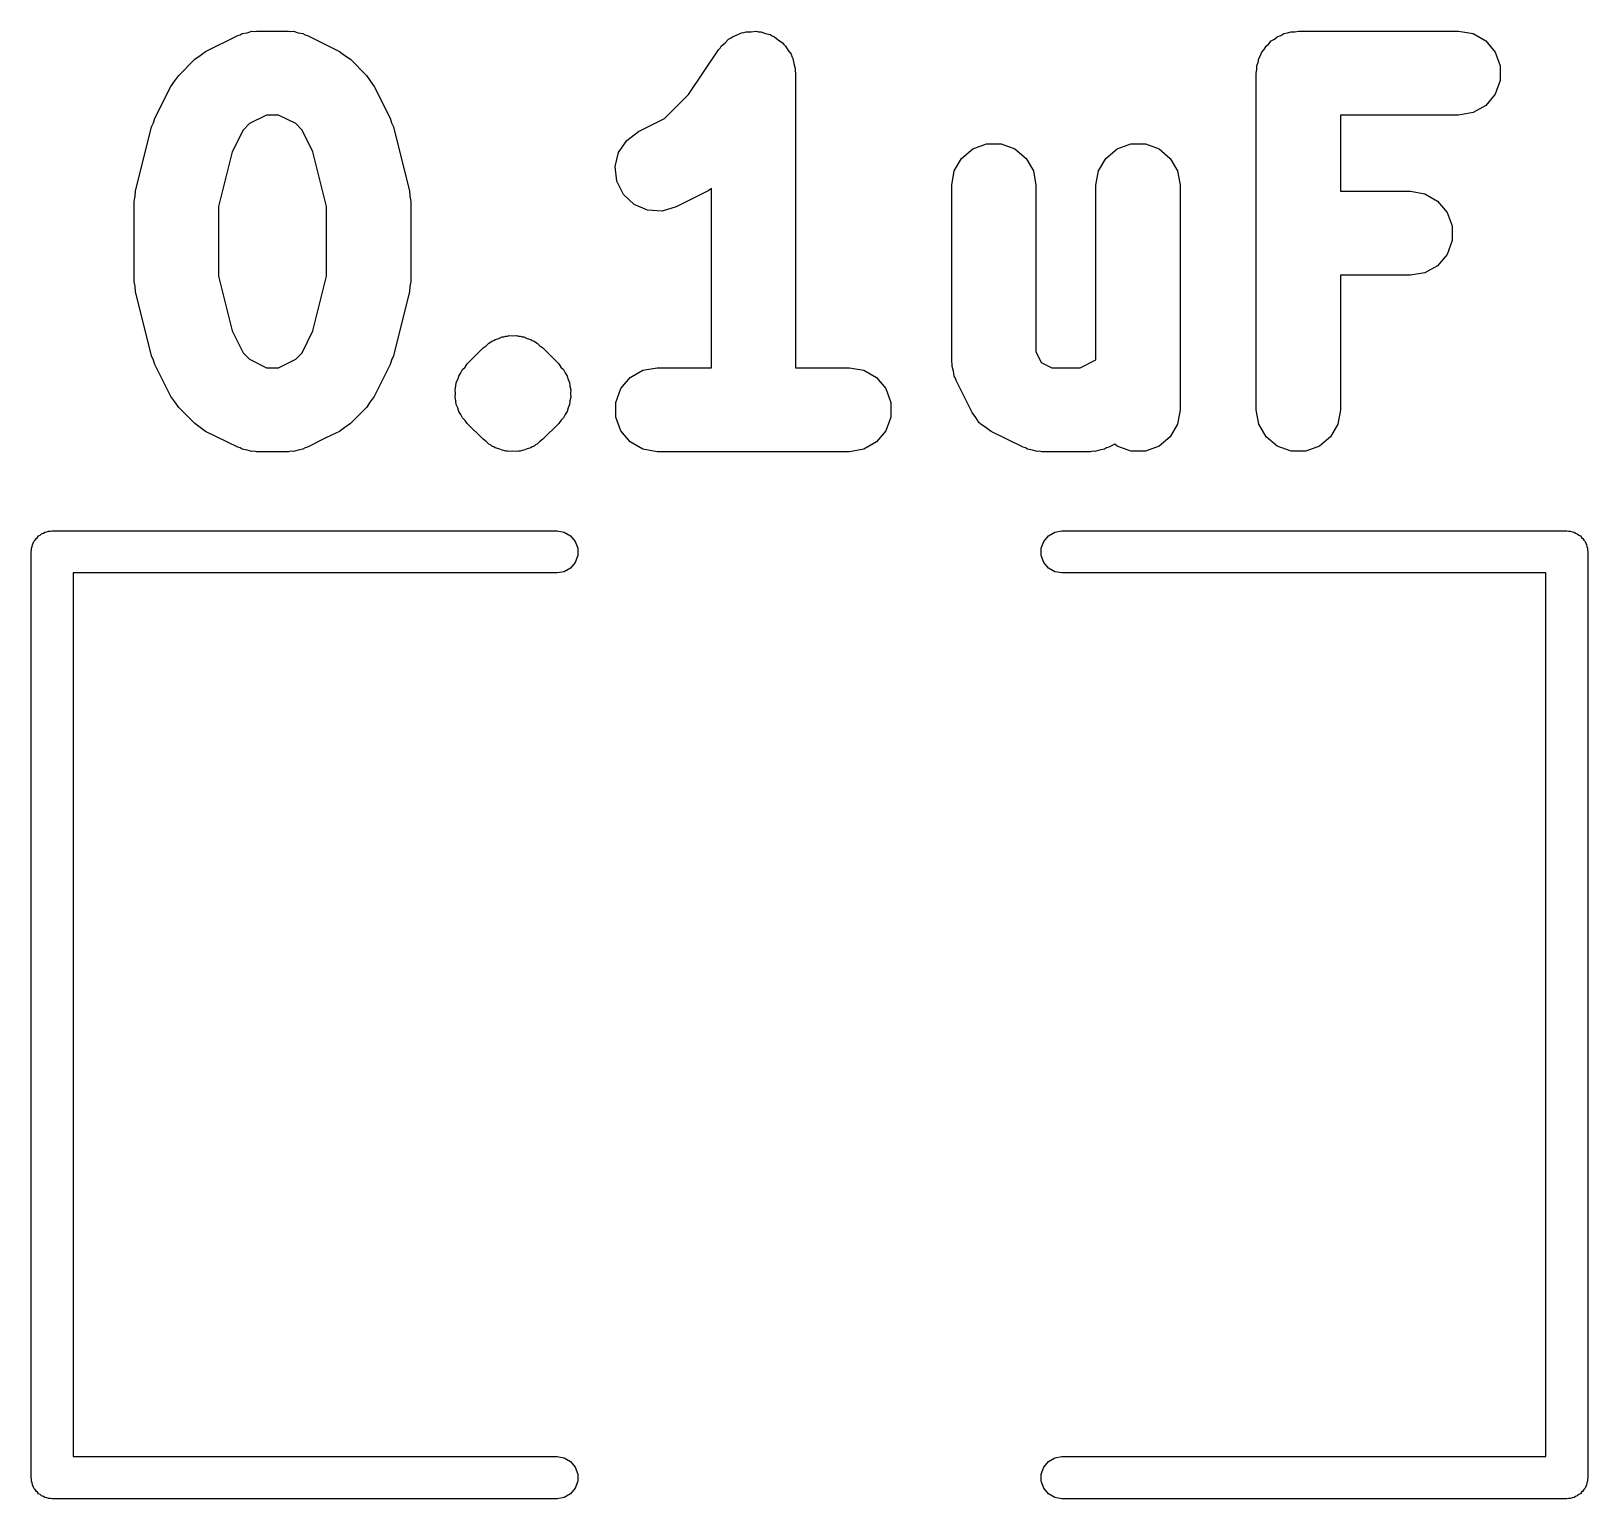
# Model space of a CAD drawing. Extents: x 51 to 137, y -158 to -25.
# Drawn here: x 75.374 to 80.073, y -112.977 to -108.547 of the extents above; entities that cross this region are included whole.
import ezdxf

# ---------------------------------------------------------------- set-up
doc = ezdxf.new("R2010")
doc.units = 0
doc.header["$MEASUREMENT"] = 0
doc.layers.add('BLACK', color=7, linetype='CONTINUOUS')

msp = doc.modelspace()

# ---------------------------------------------------------------- linework, layer by layer
at = {"layer": 'Black'}
for p, q in [((75.9013, -108.608), (75.9981, -108.56)), ((75.9981, -108.56), (76.0051, -108.558)), ((76.0051, -108.558), (76.0114, -108.554)), ((76.0114, -108.554), (76.0261, -108.552)), ((76.0261, -108.552), (76.0403, -108.547)), ((76.0403, -108.547), (76.0476, -108.548)), ((76.0476, -108.548), (76.0549, -108.547)), ((76.0549, -108.547), (76.1516, -108.547)), ((76.1516, -108.547), (76.1588, -108.548)), ((76.1588, -108.548), (76.1661, -108.547)), ((76.1661, -108.547), (76.1804, -108.552)), ((76.1804, -108.552), (76.1951, -108.554)), ((76.1951, -108.554), (76.2014, -108.558)), ((76.2014, -108.558), (76.2084, -108.56)), ((76.2084, -108.56), (76.3052, -108.608)), ((77.4539, -108.598), (77.4574, -108.592)), ((77.4574, -108.592), (77.469, -108.582)), ((77.469, -108.582), (77.4795, -108.571)), ((77.4795, -108.571), (77.4858, -108.568)), ((77.4858, -108.568), (77.4912, -108.564)), ((77.4912, -108.564), (77.5054, -108.558)), ((77.5054, -108.558), (77.519, -108.552)), ((77.519, -108.552), (77.526, -108.551)), ((77.526, -108.551), (77.5326, -108.549)), ((77.5326, -108.549), (77.5478, -108.549)), ((77.5478, -108.549), (77.5628, -108.547)), ((77.5628, -108.547), (77.5697, -108.549)), ((77.5697, -108.549), (77.5767, -108.549)), ((77.5767, -108.549), (77.591, -108.554)), ((77.591, -108.554), (77.6057, -108.557)), ((77.6057, -108.557), (77.6116, -108.561)), ((77.6116, -108.561), (77.6182, -108.564)), ((77.6182, -108.564), (77.6298, -108.573)), ((77.6298, -108.573), (77.6424, -108.582)), ((77.6424, -108.582), (77.6466, -108.587)), ((77.6466, -108.587), (77.652, -108.592)), ((77.652, -108.592), (77.6595, -108.605)), ((79.0968, -108.602), (79.1023, -108.592)), ((79.1023, -108.592), (79.1108, -108.585)), ((79.1108, -108.585), (79.118, -108.576)), ((79.118, -108.576), (79.1276, -108.571)), ((79.1276, -108.571), (79.1361, -108.564)), ((79.1361, -108.564), (79.1466, -108.56)), ((79.1466, -108.56), (79.1562, -108.554)), ((79.1562, -108.554), (79.1671, -108.552)), ((79.1671, -108.552), (79.1776, -108.549)), ((79.1776, -108.549), (79.1887, -108.549)), ((79.1887, -108.549), (79.1996, -108.547)), ((79.1996, -108.547), (79.6834, -108.547)), ((79.6834, -108.547), (79.7269, -108.554)), ((79.7269, -108.554), (79.7651, -108.576)), ((79.7651, -108.576), (79.7934, -108.61)), ((75.8199, -108.681), (75.8683, -108.632)), ((75.8683, -108.632), (75.885, -108.621)), ((75.885, -108.621), (75.9013, -108.608)), ((76.3052, -108.608), (76.3215, -108.621)), ((76.3215, -108.621), (76.3382, -108.632)), ((76.3382, -108.632), (76.3866, -108.681)), ((77.3592, -108.738), (77.449, -108.603)), ((77.449, -108.603), (77.4539, -108.598)), ((77.6595, -108.605), (77.6685, -108.617)), ((77.6685, -108.617), (77.6705, -108.624)), ((77.6705, -108.624), (77.674, -108.63)), ((77.674, -108.63), (77.6766, -108.645)), ((79.0783, -108.641), (79.0803, -108.63)), ((79.0803, -108.63), (79.0858, -108.621)), ((79.0858, -108.621), (79.0896, -108.61)), ((79.0896, -108.61), (79.0968, -108.602)), ((79.7934, -108.61), (79.8085, -108.652)), ((75.8082, -108.697), (75.8199, -108.681)), ((76.3866, -108.681), (76.3982, -108.697)), ((77.6766, -108.645), (77.6809, -108.66)), ((77.6809, -108.66), (77.6804, -108.667)), ((77.6804, -108.667), (77.6817, -108.674)), ((77.6817, -108.674), (77.6817, -109.563)), ((79.0726, -108.674), (79.0745, -108.663)), ((79.0726, -109.69), (79.0726, -108.674)), ((79.0745, -108.652), (79.0783, -108.641)), ((79.0745, -108.663), (79.0745, -108.652)), ((79.8085, -108.652), (79.8085, -108.696)), ((75.7477, -108.81), (75.7961, -108.714)), ((75.7961, -108.714), (75.8082, -108.697)), ((76.3982, -108.697), (76.4104, -108.714)), ((76.4104, -108.714), (76.4587, -108.81)), ((79.8085, -108.696), (79.7934, -108.737)), ((77.2859, -108.811), (77.3592, -108.738)), ((79.7651, -108.771), (79.7269, -108.793)), ((79.7934, -108.737), (79.7651, -108.771)), ((75.7381, -108.836), (75.7438, -108.824)), ((75.7438, -108.824), (75.7477, -108.81)), ((76.0333, -108.826), (76.0141, -108.846)), ((76.0848, -108.801), (76.0333, -108.826)), ((76.1216, -108.801), (76.0848, -108.801)), ((76.1731, -108.826), (76.1216, -108.801)), ((76.1924, -108.846), (76.1731, -108.826)), ((76.4587, -108.81), (76.4627, -108.824)), ((76.4627, -108.824), (76.4684, -108.836)), ((77.2076, -108.85), (77.2859, -108.811)), ((79.6834, -108.801), (79.3266, -108.801)), ((79.3266, -108.801), (79.3266, -109.03)), ((79.7269, -108.793), (79.6834, -108.801)), ((75.6897, -109.03), (75.7381, -108.836)), ((76.0141, -108.846), (75.9812, -108.911)), ((76.2253, -108.911), (76.1924, -108.846)), ((76.4684, -108.836), (76.5167, -109.03)), ((77.1722, -108.877), (77.2076, -108.85)), ((75.9812, -108.911), (75.94, -109.076)), ((76.2665, -109.076), (76.2253, -108.911)), ((77.1376, -108.956), (77.1479, -108.913)), ((77.1479, -108.913), (77.1722, -108.877)), ((78.1831, -108.931), (78.2169, -108.902)), ((78.2169, -108.902), (78.2583, -108.887)), ((78.2583, -108.887), (78.3024, -108.887)), ((78.3024, -108.887), (78.3439, -108.902)), ((78.3439, -108.902), (78.3777, -108.931)), ((78.6185, -108.931), (78.6523, -108.902)), ((78.6523, -108.902), (78.6938, -108.887)), ((78.6938, -108.887), (78.7379, -108.887)), ((78.7379, -108.887), (78.7793, -108.902)), ((78.7793, -108.902), (78.8131, -108.931)), ((77.1427, -109), (77.1376, -108.956)), ((78.1534, -109.012), (78.161, -108.969)), ((78.161, -108.969), (78.1831, -108.931)), ((78.3777, -108.931), (78.3997, -108.969)), ((78.3997, -108.969), (78.4074, -109.012)), ((78.5888, -109.012), (78.5965, -108.969)), ((78.5965, -108.969), (78.6185, -108.931)), ((78.8131, -108.931), (78.8352, -108.969)), ((78.8352, -108.969), (78.8428, -109.012)), ((77.1624, -109.04), (77.1427, -109)), ((78.1534, -109.544), (78.1534, -109.012)), ((78.4074, -109.012), (78.4074, -109.514)), ((78.5888, -109.539), (78.5888, -109.012)), ((78.8428, -109.012), (78.8428, -109.69)), ((75.686, -109.061), (75.6887, -109.045)), ((75.686, -109.303), (75.686, -109.061)), ((75.6887, -109.045), (75.6897, -109.03)), ((76.5167, -109.03), (76.5178, -109.045)), ((76.5178, -109.045), (76.5205, -109.061)), ((76.5205, -109.061), (76.5205, -109.303)), ((77.1944, -109.07), (77.1624, -109.04)), ((77.4179, -109.029), (77.3212, -109.077)), ((77.4277, -109.022), (77.4179, -109.029)), ((77.4277, -109.563), (77.4277, -109.022)), ((79.3266, -109.03), (79.5383, -109.03)), ((79.5383, -109.03), (79.5817, -109.038)), ((79.5817, -109.038), (79.6199, -109.06)), ((79.6199, -109.06), (79.6483, -109.094)), ((75.94, -109.076), (75.94, -109.287)), ((76.2665, -109.287), (76.2665, -109.076)), ((77.2349, -109.087), (77.1944, -109.07)), ((77.2789, -109.09), (77.2349, -109.087)), ((77.3212, -109.077), (77.2789, -109.09)), ((79.6483, -109.094), (79.6634, -109.135)), ((79.6634, -109.135), (79.6634, -109.179)), ((79.6634, -109.179), (79.6483, -109.221)), ((79.6483, -109.221), (79.6199, -109.255)), ((75.94, -109.287), (75.9812, -109.452)), ((76.2253, -109.452), (76.2665, -109.287)), ((79.5383, -109.284), (79.3266, -109.284)), ((79.3266, -109.284), (79.3266, -109.69)), ((79.5817, -109.277), (79.5383, -109.284)), ((79.6199, -109.255), (79.5817, -109.277)), ((75.6887, -109.318), (75.686, -109.303)), ((75.6897, -109.333), (75.6887, -109.318)), ((75.7381, -109.527), (75.6897, -109.333)), ((76.5167, -109.333), (76.4684, -109.527)), ((76.5178, -109.318), (76.5167, -109.333)), ((76.5205, -109.303), (76.5178, -109.318)), ((75.9812, -109.452), (76.0141, -109.518)), ((76.1924, -109.518), (76.2253, -109.452)), ((76.7561, -109.489), (76.7612, -109.486)), ((76.7612, -109.486), (76.7655, -109.483)), ((76.7655, -109.483), (76.7707, -109.481)), ((76.7707, -109.481), (76.7753, -109.478)), ((76.7753, -109.478), (76.786, -109.475)), ((76.786, -109.475), (76.7961, -109.47)), ((76.7961, -109.47), (76.8016, -109.47)), ((76.8016, -109.47), (76.8069, -109.468)), ((76.8069, -109.468), (76.8125, -109.468)), ((76.8125, -109.468), (76.8179, -109.466)), ((76.8179, -109.466), (76.829, -109.467)), ((76.829, -109.467), (76.84, -109.466)), ((76.84, -109.466), (76.8454, -109.468)), ((76.8454, -109.468), (76.851, -109.468)), ((76.851, -109.468), (76.8563, -109.47)), ((76.8563, -109.47), (76.8618, -109.47)), ((76.8618, -109.47), (76.8719, -109.475)), ((76.8719, -109.475), (76.8826, -109.478)), ((76.8826, -109.478), (76.8872, -109.481)), ((76.8872, -109.481), (76.8925, -109.483)), ((76.8925, -109.483), (76.8967, -109.486)), ((76.8967, -109.486), (76.9018, -109.489)), ((75.7438, -109.54), (75.7381, -109.527)), ((76.0141, -109.518), (76.0333, -109.537)), ((76.1731, -109.537), (76.1924, -109.518)), ((76.4684, -109.527), (76.4627, -109.54)), ((76.6908, -109.551), (76.7391, -109.503)), ((76.7391, -109.503), (76.7483, -109.497)), ((76.7483, -109.497), (76.7561, -109.489)), ((76.9018, -109.489), (76.9097, -109.497)), ((76.9097, -109.497), (76.9188, -109.503)), ((76.9188, -109.503), (76.9671, -109.551)), ((78.4074, -109.514), (78.4234, -109.547)), ((75.7477, -109.553), (75.7438, -109.54)), ((75.7961, -109.65), (75.7477, -109.553)), ((76.0333, -109.537), (76.0848, -109.563)), ((76.0848, -109.563), (76.1216, -109.563)), ((76.1216, -109.563), (76.1731, -109.537)), ((76.4587, -109.553), (76.4104, -109.65)), ((76.4627, -109.54), (76.4587, -109.553)), ((76.6655, -109.588), (76.6718, -109.578)), ((76.6718, -109.578), (76.6765, -109.568)), ((76.6765, -109.568), (76.6844, -109.561)), ((76.6844, -109.561), (76.6908, -109.551)), ((76.9671, -109.551), (76.9735, -109.561)), ((76.9735, -109.561), (76.9814, -109.568)), ((76.9814, -109.568), (76.9861, -109.578)), ((76.9861, -109.578), (76.9924, -109.588)), ((77.1827, -109.592), (77.2209, -109.57)), ((77.2209, -109.57), (77.2644, -109.563)), ((77.2644, -109.563), (77.4277, -109.563)), ((77.6817, -109.563), (77.845, -109.563)), ((77.845, -109.563), (77.8884, -109.57)), ((77.8884, -109.57), (77.9266, -109.592)), ((78.1547, -109.552), (78.1534, -109.544)), ((78.1542, -109.559), (78.1547, -109.552)), ((78.1585, -109.573), (78.1542, -109.559)), ((78.161, -109.588), (78.1585, -109.573)), ((78.4234, -109.547), (78.4555, -109.563)), ((78.4555, -109.563), (78.5407, -109.563)), ((78.5407, -109.563), (78.5888, -109.539)), ((76.6541, -109.63), (76.6569, -109.619)), ((76.6569, -109.619), (76.6579, -109.608)), ((76.6579, -109.608), (76.6626, -109.598)), ((76.6626, -109.598), (76.6655, -109.588)), ((76.9924, -109.588), (76.9953, -109.598)), ((76.9953, -109.598), (77, -109.608)), ((77, -109.608), (77.001, -109.619)), ((77.001, -109.619), (77.0039, -109.63)), ((77.1393, -109.668), (77.1544, -109.626)), ((77.1544, -109.626), (77.1827, -109.592)), ((77.9266, -109.592), (77.9549, -109.626)), ((77.9549, -109.626), (77.97, -109.668)), ((78.1647, -109.594), (78.161, -109.588)), ((78.1668, -109.601), (78.1647, -109.594)), ((78.2152, -109.698), (78.1668, -109.601)), ((75.8082, -109.666), (75.7961, -109.65)), ((75.8199, -109.683), (75.8082, -109.666)), ((76.3982, -109.666), (76.3866, -109.683)), ((76.4104, -109.65), (76.3982, -109.666)), ((76.655, -109.641), (76.6541, -109.63)), ((76.6541, -109.652), (76.655, -109.641)), ((76.6569, -109.663), (76.6541, -109.652)), ((76.6579, -109.674), (76.6569, -109.663)), ((76.6626, -109.684), (76.6579, -109.674)), ((77, -109.674), (76.9953, -109.684)), ((77.001, -109.663), (77, -109.674)), ((77.0039, -109.652), (77.001, -109.663)), ((77.0039, -109.63), (77.0029, -109.641)), ((77.0029, -109.641), (77.0039, -109.652)), ((77.1393, -109.712), (77.1393, -109.668)), ((77.97, -109.668), (77.97, -109.712)), ((75.8683, -109.731), (75.8199, -109.683)), ((76.3866, -109.683), (76.3382, -109.731)), ((76.6655, -109.695), (76.6626, -109.684)), ((76.6718, -109.704), (76.6655, -109.695)), ((76.6765, -109.714), (76.6718, -109.704)), ((76.6844, -109.722), (76.6765, -109.714)), ((76.9814, -109.714), (76.9735, -109.722)), ((76.9861, -109.704), (76.9814, -109.714)), ((76.9924, -109.695), (76.9861, -109.704)), ((76.9953, -109.684), (76.9924, -109.695)), ((77.1544, -109.753), (77.1393, -109.712)), ((77.97, -109.712), (77.9549, -109.753)), ((78.2263, -109.713), (78.2152, -109.698)), ((78.2365, -109.729), (78.2263, -109.713)), ((78.8428, -109.69), (78.8352, -109.733)), ((79.0803, -109.733), (79.0726, -109.69)), ((79.3266, -109.69), (79.319, -109.733)), ((75.885, -109.743), (75.8683, -109.731)), ((75.9013, -109.755), (75.885, -109.743)), ((75.9981, -109.803), (75.9013, -109.755)), ((76.3052, -109.755), (76.2665, -109.774)), ((76.3215, -109.743), (76.3052, -109.755)), ((76.3382, -109.731), (76.3215, -109.743)), ((76.6908, -109.731), (76.6844, -109.722)), ((76.7391, -109.779), (76.6908, -109.731)), ((76.9671, -109.731), (76.9188, -109.779)), ((76.9735, -109.722), (76.9671, -109.731)), ((77.1827, -109.787), (77.1544, -109.753)), ((77.9549, -109.753), (77.9266, -109.787)), ((78.2394, -109.731), (78.2365, -109.729)), ((78.2414, -109.733), (78.2394, -109.731)), ((78.257, -109.744), (78.2414, -109.733)), ((78.272, -109.755), (78.257, -109.744)), ((78.3687, -109.803), (78.272, -109.755)), ((78.8352, -109.733), (78.8131, -109.771)), ((79.1023, -109.771), (79.0803, -109.733)), ((79.319, -109.733), (79.2969, -109.771)), ((76.0051, -109.805), (75.9981, -109.803)), ((76.0114, -109.809), (76.0051, -109.805)), ((76.0261, -109.812), (76.0114, -109.809)), ((76.0403, -109.816), (76.0261, -109.812)), ((76.0476, -109.815), (76.0403, -109.816)), ((76.0549, -109.817), (76.0476, -109.815)), ((76.1588, -109.815), (76.1516, -109.817)), ((76.1661, -109.816), (76.1588, -109.815)), ((76.1804, -109.812), (76.1661, -109.816)), ((76.1951, -109.809), (76.1804, -109.812)), ((76.2014, -109.805), (76.1951, -109.809)), ((76.2084, -109.803), (76.2014, -109.805)), ((76.2665, -109.774), (76.2084, -109.803)), ((76.7483, -109.786), (76.7391, -109.779)), ((76.7561, -109.794), (76.7483, -109.786)), ((76.7612, -109.796), (76.7561, -109.794)), ((76.7655, -109.8), (76.7612, -109.796)), ((76.7707, -109.802), (76.7655, -109.8)), ((76.7753, -109.805), (76.7707, -109.802)), ((76.786, -109.808), (76.7753, -109.805)), ((76.7961, -109.812), (76.786, -109.808)), ((76.8016, -109.813), (76.7961, -109.812)), ((76.8069, -109.815), (76.8016, -109.813)), ((76.8125, -109.815), (76.8069, -109.815)), ((76.8179, -109.816), (76.8125, -109.815)), ((76.829, -109.815), (76.8179, -109.816)), ((76.84, -109.816), (76.829, -109.815)), ((76.8454, -109.815), (76.84, -109.816)), ((76.851, -109.815), (76.8454, -109.815)), ((76.8563, -109.813), (76.851, -109.815)), ((76.8618, -109.812), (76.8563, -109.813)), ((76.8719, -109.808), (76.8618, -109.812)), ((76.8826, -109.805), (76.8719, -109.808)), ((76.8872, -109.802), (76.8826, -109.805)), ((76.8925, -109.8), (76.8872, -109.802)), ((76.8967, -109.796), (76.8925, -109.8)), ((76.9018, -109.794), (76.8967, -109.796)), ((76.9097, -109.786), (76.9018, -109.794)), ((76.9188, -109.779), (76.9097, -109.786)), ((77.2209, -109.809), (77.1827, -109.787)), ((77.2644, -109.817), (77.2209, -109.809)), ((77.8884, -109.809), (77.845, -109.817)), ((77.9266, -109.787), (77.8884, -109.809)), ((78.3757, -109.805), (78.3687, -109.803)), ((78.3821, -109.809), (78.3757, -109.805)), ((78.3967, -109.812), (78.3821, -109.809)), ((78.411, -109.816), (78.3967, -109.812)), ((78.4183, -109.815), (78.411, -109.816)), ((78.4255, -109.817), (78.4183, -109.815)), ((78.5779, -109.815), (78.5707, -109.817)), ((78.5852, -109.816), (78.5779, -109.815)), ((78.5994, -109.812), (78.5852, -109.816)), ((78.6141, -109.809), (78.5994, -109.812)), ((78.6204, -109.805), (78.6141, -109.809)), ((78.6275, -109.803), (78.6204, -109.805)), ((78.6457, -109.794), (78.6275, -109.803)), ((78.6523, -109.8), (78.6457, -109.794)), ((78.6938, -109.815), (78.6523, -109.8)), ((78.7379, -109.815), (78.6938, -109.815)), ((78.7793, -109.8), (78.7379, -109.815)), ((78.8131, -109.771), (78.7793, -109.8)), ((79.1361, -109.8), (79.1023, -109.771)), ((79.1776, -109.815), (79.1361, -109.8)), ((79.2217, -109.815), (79.1776, -109.815)), ((79.2631, -109.8), (79.2217, -109.815)), ((79.2969, -109.771), (79.2631, -109.8)), ((76.1516, -109.817), (76.0549, -109.817)), ((77.845, -109.817), (77.2644, -109.817)), ((78.5707, -109.817), (78.4255, -109.817)), ((75.3774, -110.103), (75.3783, -110.097)), ((75.3783, -110.097), (75.3811, -110.092)), ((75.3811, -110.092), (75.383, -110.087)), ((75.383, -110.087), (75.3866, -110.083)), ((75.3866, -110.083), (75.3894, -110.078)), ((75.3894, -110.078), (75.3936, -110.075)), ((75.3936, -110.075), (75.3972, -110.07)), ((75.3972, -110.07), (75.402, -110.068)), ((75.402, -110.068), (75.4062, -110.064)), ((75.4062, -110.064), (75.4115, -110.062)), ((75.4115, -110.062), (75.4163, -110.059)), ((75.4163, -110.059), (75.4218, -110.058)), ((75.4218, -110.058), (75.427, -110.056)), ((75.427, -110.056), (75.4325, -110.056)), ((75.4325, -110.056), (75.438, -110.055)), ((75.438, -110.055), (76.962, -110.055)), ((76.962, -110.055), (76.9837, -110.059)), ((76.9837, -110.059), (77.0028, -110.07)), ((77.0028, -110.07), (77.017, -110.087)), ((77.017, -110.087), (77.0245, -110.108)), ((78.4235, -110.108), (78.431, -110.087)), ((78.431, -110.087), (78.4452, -110.07)), ((78.4452, -110.07), (78.4643, -110.059)), ((78.4643, -110.059), (78.486, -110.055)), ((78.486, -110.055), (80.01, -110.055)), ((80.01, -110.055), (80.0155, -110.056)), ((80.0155, -110.056), (80.021, -110.056)), ((80.021, -110.056), (80.0262, -110.058)), ((80.0262, -110.058), (80.0317, -110.059)), ((80.0317, -110.059), (80.0365, -110.062)), ((80.0365, -110.062), (80.0417, -110.064)), ((80.0417, -110.064), (80.046, -110.068)), ((80.046, -110.068), (80.0508, -110.07)), ((80.0508, -110.07), (80.0544, -110.075)), ((80.0544, -110.075), (80.0586, -110.078)), ((80.0586, -110.078), (80.0614, -110.083)), ((80.0614, -110.083), (80.065, -110.087)), ((80.065, -110.087), (80.0669, -110.092)), ((80.0669, -110.092), (80.0697, -110.097)), ((80.0697, -110.097), (80.0706, -110.103)), ((75.3745, -110.119), (75.3755, -110.114)), ((75.3745, -112.913), (75.3745, -110.119)), ((75.3755, -110.108), (75.3774, -110.103)), ((75.3755, -110.114), (75.3755, -110.108)), ((77.0245, -110.13), (77.017, -110.151)), ((77.0245, -110.108), (77.0245, -110.13)), ((78.4235, -110.13), (78.4235, -110.108)), ((78.431, -110.151), (78.4235, -110.13)), ((80.0706, -110.103), (80.0725, -110.108)), ((80.0725, -110.108), (80.0725, -110.114)), ((80.0725, -110.114), (80.0735, -110.119)), ((80.0735, -110.119), (80.0735, -112.913)), ((76.962, -110.182), (75.5015, -110.182)), ((75.5015, -110.182), (75.5015, -112.849)), ((76.9837, -110.179), (76.962, -110.182)), ((77.0028, -110.168), (76.9837, -110.179)), ((77.017, -110.151), (77.0028, -110.168)), ((78.4452, -110.168), (78.431, -110.151)), ((78.4643, -110.179), (78.4452, -110.168)), ((78.486, -110.182), (78.4643, -110.179)), ((79.9465, -110.182), (78.486, -110.182)), ((79.9465, -112.849), (79.9465, -110.182)), ((75.5015, -112.849), (76.962, -112.849)), ((76.962, -112.849), (76.9837, -112.853)), ((76.9837, -112.853), (77.0028, -112.864)), ((77.0028, -112.864), (77.017, -112.881)), ((78.431, -112.881), (78.4452, -112.864)), ((78.4452, -112.864), (78.4643, -112.853)), ((78.4643, -112.853), (78.486, -112.849)), ((78.486, -112.849), (79.9465, -112.849)), ((75.3755, -112.918), (75.3745, -112.913)), ((77.017, -112.881), (77.0245, -112.902)), ((77.0245, -112.902), (77.0245, -112.924)), ((78.4235, -112.902), (78.431, -112.881)), ((78.4235, -112.924), (78.4235, -112.902)), ((80.0735, -112.913), (80.0725, -112.918)), ((75.3755, -112.924), (75.3755, -112.918)), ((75.3774, -112.929), (75.3755, -112.924)), ((75.3783, -112.935), (75.3774, -112.929)), ((75.3811, -112.94), (75.3783, -112.935)), ((75.383, -112.945), (75.3811, -112.94)), ((75.3866, -112.949), (75.383, -112.945)), ((75.3894, -112.954), (75.3866, -112.949)), ((75.3936, -112.957), (75.3894, -112.954)), ((75.3972, -112.962), (75.3936, -112.957)), ((75.402, -112.964), (75.3972, -112.962)), ((77.0028, -112.962), (76.9837, -112.973)), ((77.017, -112.945), (77.0028, -112.962)), ((77.0245, -112.924), (77.017, -112.945)), ((78.431, -112.945), (78.4235, -112.924)), ((78.4452, -112.962), (78.431, -112.945)), ((78.4643, -112.973), (78.4452, -112.962)), ((80.0508, -112.962), (80.046, -112.964)), ((80.0544, -112.957), (80.0508, -112.962)), ((80.0586, -112.954), (80.0544, -112.957)), ((80.0614, -112.949), (80.0586, -112.954)), ((80.065, -112.945), (80.0614, -112.949)), ((80.0669, -112.94), (80.065, -112.945)), ((80.0697, -112.935), (80.0669, -112.94)), ((80.0706, -112.929), (80.0697, -112.935)), ((80.0725, -112.924), (80.0706, -112.929)), ((80.0725, -112.918), (80.0725, -112.924)), ((75.4062, -112.968), (75.402, -112.964)), ((75.4115, -112.97), (75.4062, -112.968)), ((75.4163, -112.973), (75.4115, -112.97)), ((75.4218, -112.974), (75.4163, -112.973)), ((75.427, -112.976), (75.4218, -112.974)), ((75.4325, -112.976), (75.427, -112.976)), ((75.438, -112.977), (75.4325, -112.976)), ((76.962, -112.977), (75.438, -112.977)), ((76.9837, -112.973), (76.962, -112.977)), ((78.486, -112.977), (78.4643, -112.973)), ((80.01, -112.977), (78.486, -112.977)), ((80.0155, -112.976), (80.01, -112.977)), ((80.021, -112.976), (80.0155, -112.976)), ((80.0262, -112.974), (80.021, -112.976)), ((80.0317, -112.973), (80.0262, -112.974)), ((80.0365, -112.97), (80.0317, -112.973)), ((80.0417, -112.968), (80.0365, -112.97)), ((80.046, -112.964), (80.0417, -112.968))]:
    msp.add_line(p, q, dxfattribs=at)

doc.saveas('drawing.dxf')
